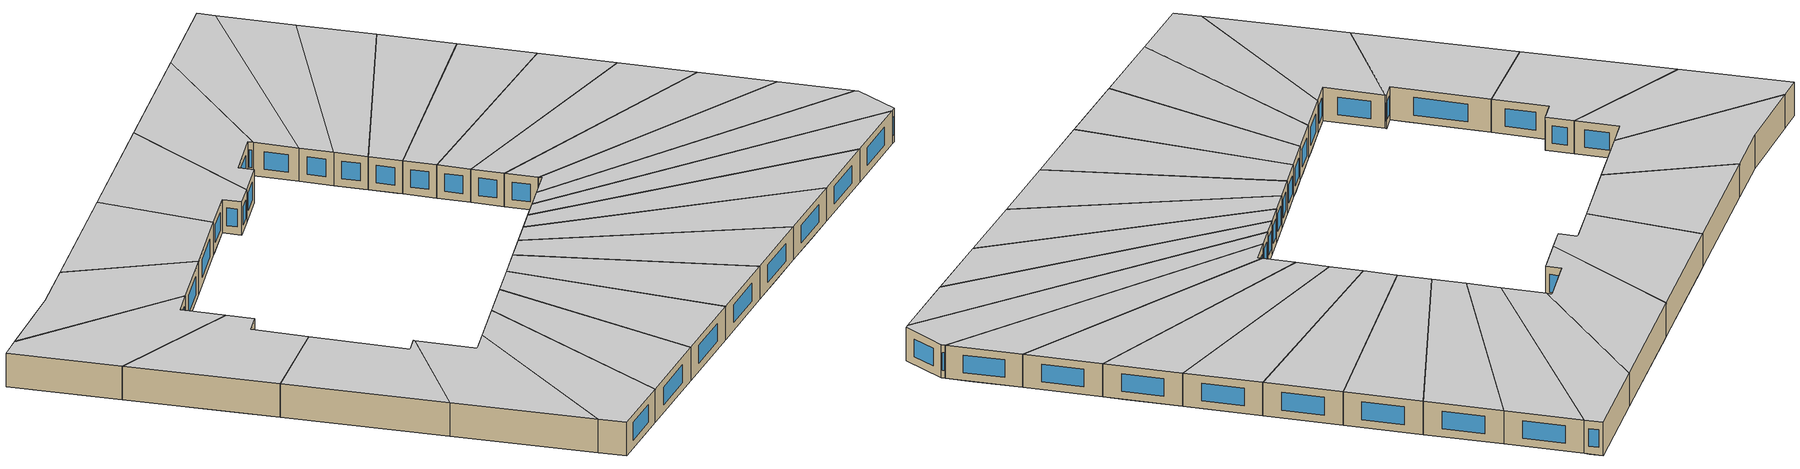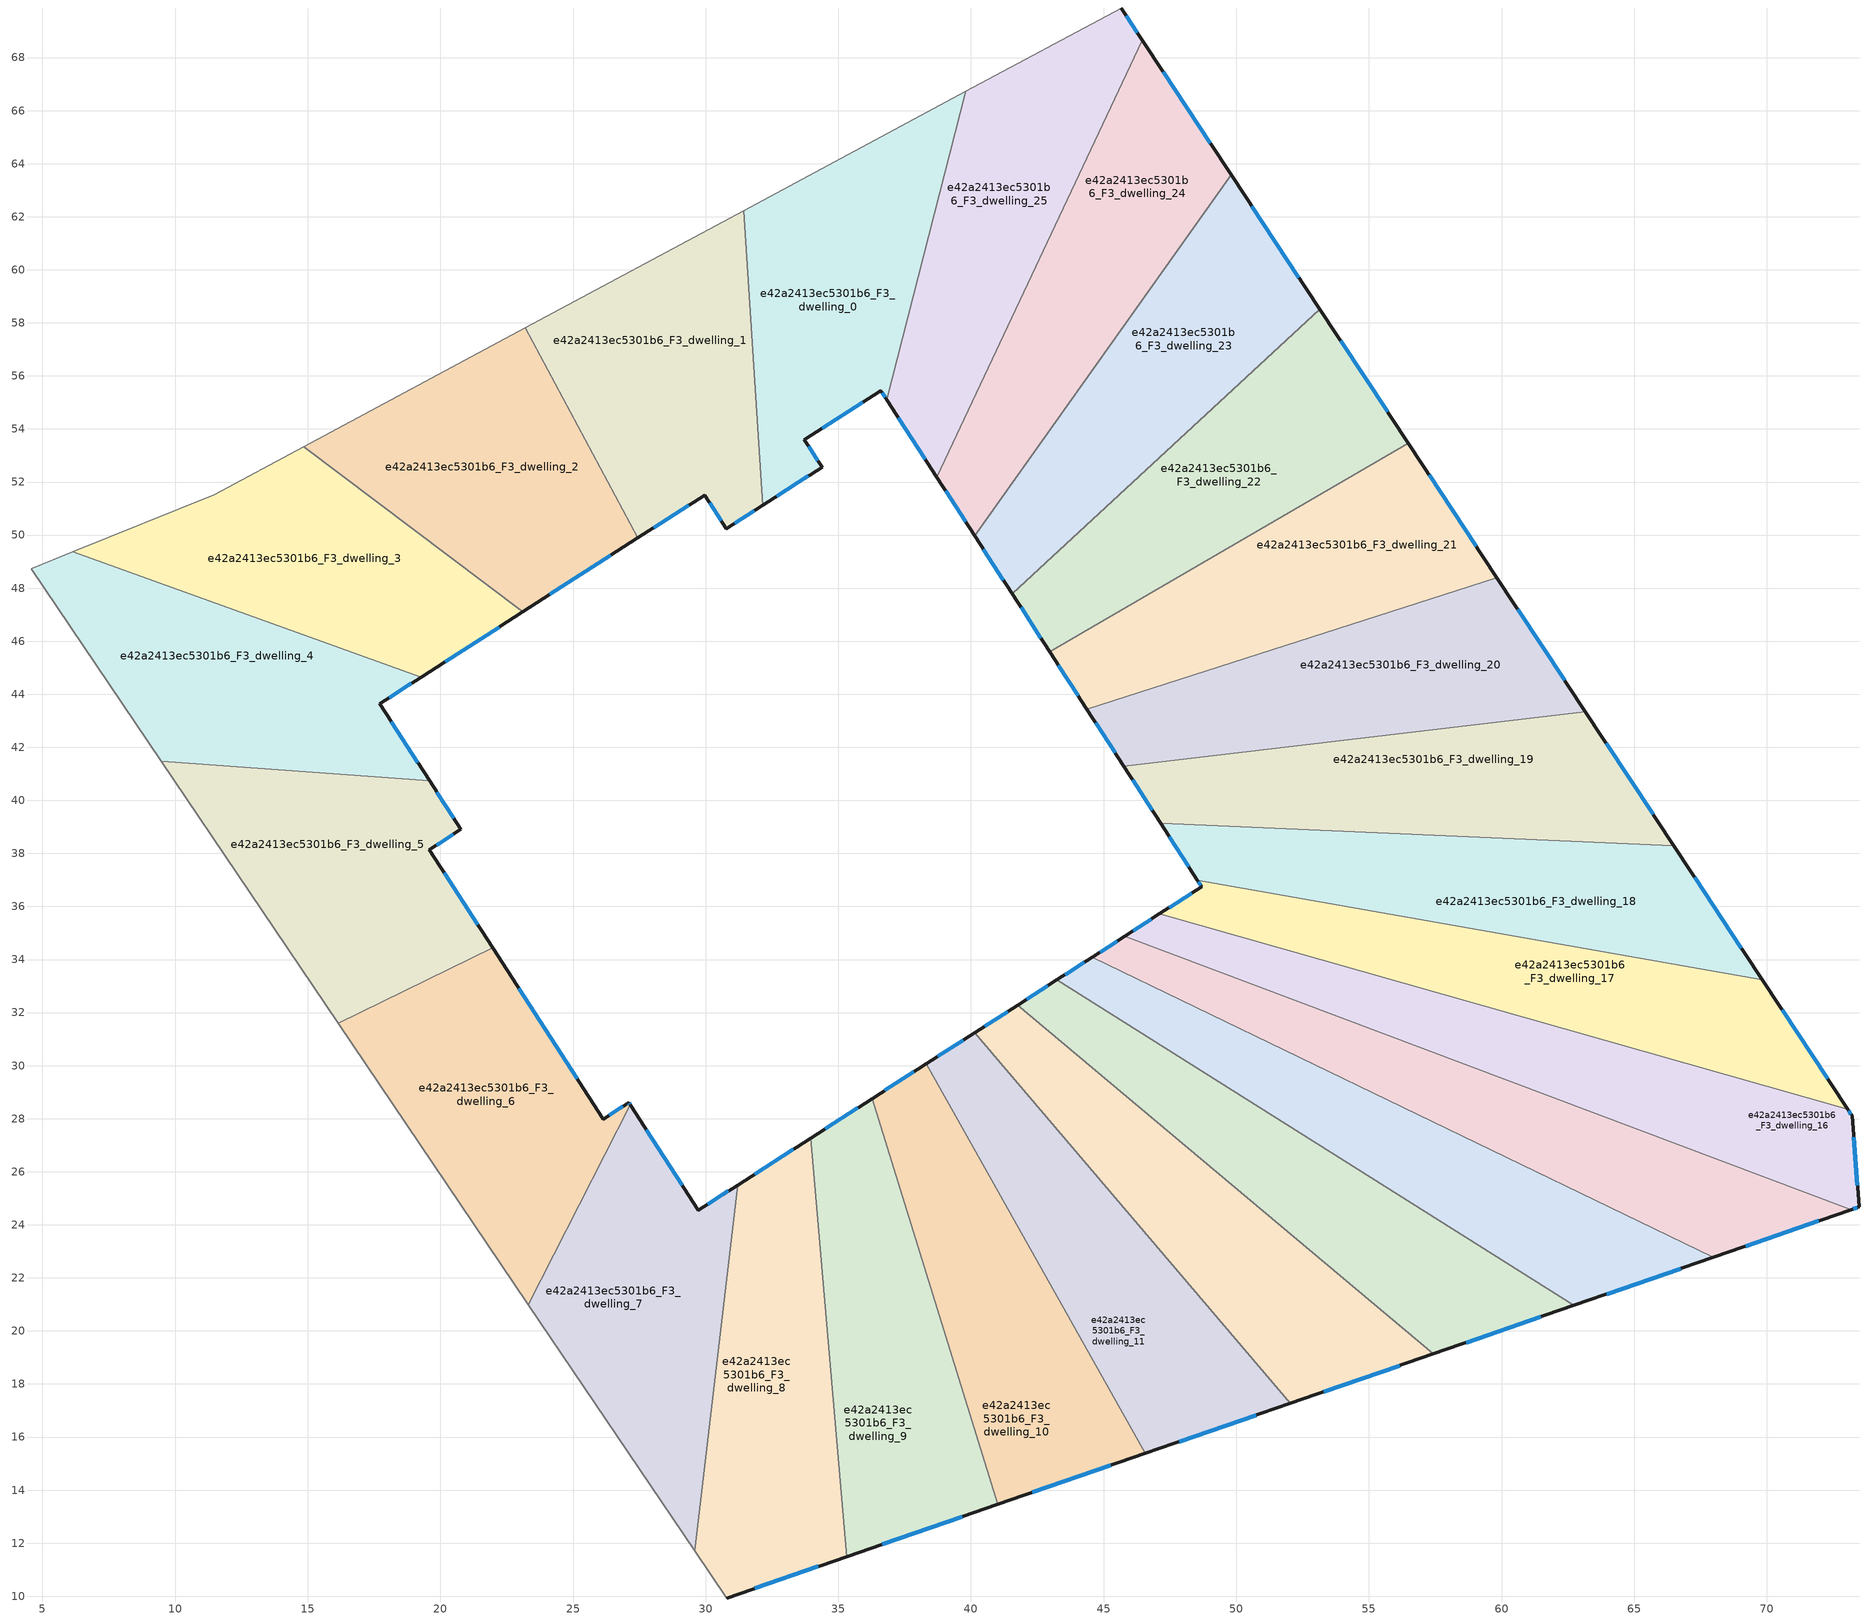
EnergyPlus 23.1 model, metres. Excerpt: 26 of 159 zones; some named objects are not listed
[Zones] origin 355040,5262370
e42a2413ec5301b6_F3_dwelling_0
 floor to e42a2413ec5301b6_F2_dwelling_7 (EU_floor_Construction): 39.54,66.58 36.73,55.25 36.6,55.45 33.72,53.59 34.39,52.57 32.17,51.14 31.49,62.26 z9
 floor to e42a2413ec5301b6_F2_dwelling_6 (EU_floor_Construction): 39.8,66.72 36.82,55.11 36.73,55.25 39.54,66.58 z9
 floor to e42a2413ec5301b6_F2_dwelling_8 (EU_floor_Construction): 31.49,62.26 32.17,51.14 32.15,51.12 31.44,62.23 z9
 wall outside (EU_wall_Construction): 32.15,51.12 34.39,52.57 33.72,53.59 36.6,55.45 36.82,55.11 z9:12
 wall to e42a2413ec5301b6_F3_dwelling_1 (EU_wall_Construction): 31.44,62.23 32.15,51.12 z9:12
 wall adiabatic (EU_wall_Construction): 39.8,66.72 31.44,62.23 z9:12
 wall to e42a2413ec5301b6_F3_dwelling_25 (EU_wall_Construction): 36.82,55.11 39.8,66.72 z9:12
 window (EU_Window_Construction): 36.65,55.37 36.77,55.19 / 34.4,54.03 35.93,55.01 / 34.23,52.81 33.88,53.35 / 32.68,51.46 33.86,52.23 z9.7:11.3
 ceiling to e42a2413ec5301b6_F4_dwelling_0 (EU_floor_Construction): 36.82,55.11 39.8,66.72 31.44,62.23 32.15,51.12 34.39,52.57 33.72,53.59 36.6,55.45 z12
e42a2413ec5301b6_F3_dwelling_1
 floor to e42a2413ec5301b6_F2_dwelling_8 (EU_floor_Construction): 31.44,62.23 32.15,51.12 30.78,50.24 29.96,51.51 27.64,50.02 23.57,58.01 z9
 floor to e42a2413ec5301b6_F2_dwelling_9 (EU_floor_Construction): 23.57,58.01 27.64,50.02 27.45,49.89 23.2,57.81 z9
 wall outside (EU_wall_Construction): 27.45,49.89 29.96,51.51 30.78,50.24 32.15,51.12 z9:12
 wall to e42a2413ec5301b6_F3_dwelling_2 (EU_wall_Construction): 23.2,57.81 27.45,49.89 z9:12
 wall adiabatic (EU_wall_Construction): 31.44,62.23 23.2,57.81 z9:12
 window (EU_Window_Construction): 31.1,50.45 31.83,50.92 / 30.16,51.21 30.59,50.54 / 28.04,50.27 29.37,51.13 z9.7:11.3
 ceiling to e42a2413ec5301b6_F4_dwelling_1 (EU_floor_Construction): 32.15,51.12 31.44,62.23 23.2,57.81 27.45,49.89 29.96,51.51 30.78,50.24 z12
e42a2413ec5301b6_F3_dwelling_10
 floor to e42a2413ec5301b6_F2_dwelling_17 (EU_floor_Construction): 37.58,29.6 44.49,14.67 41.01,13.46 36.28,28.76 z9
 floor to e42a2413ec5301b6_F2_dwelling_18 (EU_floor_Construction): 38.32,30.07 46.58,15.39 44.49,14.67 37.58,29.6 z9
 wall outside (EU_wall_Construction): 38.32,30.07 36.28,28.76 / 41.01,13.46 46.58,15.38 z9:12
 wall to e42a2413ec5301b6_F3_dwelling_11 (EU_wall_Construction): 46.58,15.38 38.32,30.07 z9:12
 wall to e42a2413ec5301b6_F3_dwelling_9 (EU_wall_Construction): 36.28,28.76 41.01,13.46 z9:12
 window (EU_Window_Construction): 37.84,29.76 36.76,29.07 / 42.31,13.91 45.27,14.93 z9.7:11.3
 ceiling to e42a2413ec5301b6_F4_dwelling_10 (EU_floor_Construction): 46.58,15.38 38.32,30.07 36.28,28.76 41.01,13.46 z12
e42a2413ec5301b6_F3_dwelling_11
 floor to e42a2413ec5301b6_F2_dwelling_18 (EU_floor_Construction): 39.41,30.77 49.79,16.5 46.58,15.39 38.32,30.07 z9
 floor to e42a2413ec5301b6_F2_dwelling_19 (EU_floor_Construction): 40.14,31.24 52.04,17.27 49.79,16.5 39.41,30.77 z9
 wall outside (EU_wall_Construction): 40.14,31.24 38.32,30.07 / 46.58,15.38 52.04,17.27 z9:12
 wall to e42a2413ec5301b6_F3_dwelling_12 (EU_wall_Construction): 52.04,17.27 40.14,31.24 z9:12
 window (EU_Window_Construction): 39.71,30.96 38.75,30.35 / 47.86,15.83 50.76,16.83 z9.7:11.3
 ceiling to e42a2413ec5301b6_F4_dwelling_11 (EU_floor_Construction): 52.04,17.27 40.14,31.24 38.32,30.07 46.58,15.38 z12
e42a2413ec5301b6_F3_dwelling_12
 floor to e42a2413ec5301b6_F2_dwelling_19 (EU_floor_Construction): 55,18.3 52.04,17.27 40.14,31.24 41.05,31.83 z9
 floor to e42a2413ec5301b6_F2_dwelling_20 (EU_floor_Construction): 57.42,19.13 55,18.3 41.05,31.83 41.76,32.29 z9
 wall outside (EU_wall_Construction): 41.76,32.29 40.14,31.24 / 52.04,17.27 57.42,19.13 z9:12
 wall to e42a2413ec5301b6_F3_dwelling_13 (EU_wall_Construction): 57.42,19.13 41.76,32.29 z9:12
 window (EU_Window_Construction): 41.38,32.04 40.52,31.48 / 53.3,17.71 56.16,18.69 z9.7:11.3
 ceiling to e42a2413ec5301b6_F4_dwelling_12 (EU_floor_Construction): 57.42,19.13 41.76,32.29 40.14,31.24 52.04,17.27 z12
e42a2413ec5301b6_F3_dwelling_13
 floor to e42a2413ec5301b6_F2_dwelling_20 (EU_floor_Construction): 60.15,20.07 57.42,19.13 41.76,32.29 42.54,32.78 z9
 floor to e42a2413ec5301b6_F2_dwelling_21 (EU_floor_Construction): 62.73,20.96 60.15,20.07 42.54,32.78 43.24,33.23 z9
 wall outside (EU_wall_Construction): 43.24,33.23 41.76,32.29 / 57.42,19.13 62.73,20.96 z9:12
 wall to e42a2413ec5301b6_F3_dwelling_14 (EU_wall_Construction): 62.73,20.96 43.24,33.23 z9:12
 window (EU_Window_Construction): 42.89,33.01 42.11,32.51 / 58.67,19.56 61.48,20.53 z9.7:11.3
 ceiling to e42a2413ec5301b6_F4_dwelling_13 (EU_floor_Construction): 62.73,20.96 43.24,33.23 41.76,32.29 57.42,19.13 z12
e42a2413ec5301b6_F3_dwelling_14
 floor to e42a2413ec5301b6_F2_dwelling_22 (EU_floor_Construction): 67.98,22.78 65.23,21.83 43.89,33.65 44.58,34.09 z9
 floor to e42a2413ec5301b6_F2_dwelling_21 (EU_floor_Construction): 65.23,21.83 62.73,20.96 43.24,33.23 43.89,33.65 z9
 wall outside (EU_wall_Construction): 44.58,34.09 43.24,33.23 / 62.73,20.96 67.98,22.78 z9:12
 wall to e42a2413ec5301b6_F3_dwelling_15 (EU_wall_Construction): 67.98,22.78 44.58,34.09 z9:12
 window (EU_Window_Construction): 44.26,33.89 43.55,33.44 / 63.96,21.39 66.75,22.35 z9.7:11.3
 ceiling to e42a2413ec5301b6_F4_dwelling_14 (EU_floor_Construction): 67.98,22.78 44.58,34.09 43.24,33.23 62.73,20.96 z12
e42a2413ec5301b6_F3_dwelling_15
 floor to e42a2413ec5301b6_F2_dwelling_23 (EU_floor_Construction): 73.18,24.57 70.26,23.57 45.13,34.45 45.81,34.88 z9
 floor to e42a2413ec5301b6_F2_dwelling_22 (EU_floor_Construction): 70.26,23.57 67.98,22.78 44.58,34.09 45.13,34.45 z9
 wall outside (EU_wall_Construction): 45.81,34.88 44.58,34.09 / 67.98,22.78 73.18,24.57 z9:12
 wall to e42a2413ec5301b6_F3_dwelling_16 (EU_wall_Construction): 73.18,24.57 45.81,34.88 z9:12
 window (EU_Window_Construction): 45.52,34.7 44.87,34.28 / 69.2,23.2 71.96,24.15 z9.7:11.3
 ceiling to e42a2413ec5301b6_F4_dwelling_15 (EU_floor_Construction): 73.18,24.57 45.81,34.88 44.58,34.09 67.98,22.78 z12
e42a2413ec5301b6_F3_dwelling_16
 floor to e42a2413ec5301b6_F2_dwelling_24 (EU_floor_Construction): 73.05,28.36 73.21,28.11 73.38,25.99 46.29,35.19 47.1,35.72 z9
 floor to e42a2413ec5301b6_F2_dwelling_23 (EU_floor_Construction): 73.38,25.99 73.48,24.68 73.18,24.57 45.81,34.88 46.29,35.19 z9
 wall outside (EU_wall_Construction): 73.18,24.57 73.48,24.68 73.21,28.11 73.05,28.36 / 47.1,35.72 45.81,34.88 z9:12
 wall to e42a2413ec5301b6_F3_dwelling_17 (EU_wall_Construction): 73.05,28.36 47.1,35.72 z9:12
 window (EU_Window_Construction): 73.25,24.6 73.41,24.65 / 46.8,35.52 46.11,35.08 / 73.17,28.17 73.09,28.3 / 73.42,25.48 73.28,27.3 z9.7:11.3
 ceiling to e42a2413ec5301b6_F4_dwelling_16 (EU_floor_Construction): 73.48,24.68 73.21,28.11 73.05,28.36 47.1,35.72 45.81,34.88 73.18,24.57 z12
e42a2413ec5301b6_F3_dwelling_17
 floor to e42a2413ec5301b6_F2_dwelling_25 (EU_floor_Construction): 69.82,33.25 71.9,30.1 47.68,36.09 48.7,36.74 48.54,36.99 z9
 floor to e42a2413ec5301b6_F2_dwelling_24 (EU_floor_Construction): 71.9,30.1 73.05,28.36 47.1,35.72 47.68,36.09 z9
 wall outside (EU_wall_Construction): 48.54,36.99 48.7,36.74 47.1,35.72 / 73.05,28.36 69.82,33.25 z9:12
 wall to e42a2413ec5301b6_F3_dwelling_18 (EU_wall_Construction): 69.82,33.25 48.54,36.99 z9:12
 window (EU_Window_Construction): 48.33,36.5 47.48,35.96 / 48.58,36.94 48.66,36.8 / 72.29,29.51 70.58,32.1 z9.7:11.3
 ceiling to e42a2413ec5301b6_F4_dwelling_17 (EU_floor_Construction): 73.05,28.36 69.82,33.25 48.54,36.99 48.7,36.74 47.1,35.72 z12
e42a2413ec5301b6_F3_dwelling_18
 floor adiabatic (EU_floor_Construction): 66.49,38.29 69.82,33.25 48.54,36.99 47.16,39.13 z9
 wall outside (EU_wall_Construction): 47.16,39.13 48.54,36.99 / 69.82,33.25 66.49,38.29 z9:12
 wall to e42a2413ec5301b6_F3_dwelling_19 (EU_wall_Construction): 66.49,38.29 47.16,39.13 z9:12
 window (EU_Window_Construction): 47.48,38.63 48.21,37.5 / 69.04,34.43 67.28,37.11 z9.7:11.3
 ceiling to e42a2413ec5301b6_F4_dwelling_18 (EU_floor_Construction): 69.82,33.25 66.49,38.29 47.16,39.13 48.54,36.99 z12
e42a2413ec5301b6_F3_dwelling_19
 floor to e42a2413ec5301b6_F2_dwelling_0 (EU_floor_Construction): 63.16,43.34 65.53,39.75 46.76,39.75 45.77,41.28 z9
 floor to e42a2413ec5301b6_F2_dwelling_26 (EU_floor_Construction): 65.53,39.75 66.49,38.29 47.16,39.13 46.76,39.75 z9
 wall outside (EU_wall_Construction): 45.77,41.28 47.16,39.13 / 66.49,38.29 63.16,43.34 z9:12
 wall to e42a2413ec5301b6_F3_dwelling_20 (EU_wall_Construction): 63.16,43.34 45.77,41.28 z9:12
 window (EU_Window_Construction): 46.09,40.78 46.83,39.64 / 65.71,39.48 63.95,42.16 z9.7:11.3
 ceiling to e42a2413ec5301b6_F4_dwelling_19 (EU_floor_Construction): 66.49,38.29 63.16,43.34 45.77,41.28 47.16,39.13 z12
e42a2413ec5301b6_F3_dwelling_2
 floor to e42a2413ec5301b6_F2_dwelling_9 (EU_floor_Construction): 23.2,57.81 27.45,49.89 23.45,47.32 15.52,53.69 z9
 floor to e42a2413ec5301b6_F2_dwelling_10 (EU_floor_Construction): 23.45,47.32 23.11,47.11 14.85,53.33 15.52,53.69 z9
 wall outside (EU_wall_Construction): 23.11,47.11 27.45,49.89 z9:12
 wall to e42a2413ec5301b6_F3_dwelling_3 (EU_wall_Construction): 14.85,53.33 23.11,47.11 z9:12
 wall adiabatic (EU_wall_Construction): 23.2,57.81 14.85,53.33 z9:12
 window (EU_Window_Construction): 24.13,47.76 26.43,49.24 z9.7:11.3
 ceiling to e42a2413ec5301b6_F4_dwelling_2 (EU_floor_Construction): 27.45,49.89 23.2,57.81 14.85,53.33 23.11,47.11 z12
e42a2413ec5301b6_F3_dwelling_20
 floor to e42a2413ec5301b6_F2_dwelling_1 (EU_floor_Construction): 59.83,48.4 62.32,44.62 45.42,41.82 44.37,43.44 z9
 floor to e42a2413ec5301b6_F2_dwelling_0 (EU_floor_Construction): 62.32,44.62 63.16,43.34 45.77,41.28 45.42,41.82 z9
 wall outside (EU_wall_Construction): 44.37,43.44 45.77,41.28 / 63.16,43.34 59.83,48.4 z9:12
 wall to e42a2413ec5301b6_F3_dwelling_21 (EU_wall_Construction): 59.83,48.4 44.37,43.44 z9:12
 window (EU_Window_Construction): 44.7,42.93 45.44,41.79 / 62.38,44.53 60.61,47.21 z9.7:11.3
 ceiling to e42a2413ec5301b6_F4_dwelling_20 (EU_floor_Construction): 63.16,43.34 59.83,48.4 44.37,43.44 45.77,41.28 z12
e42a2413ec5301b6_F3_dwelling_21
 floor to e42a2413ec5301b6_F2_dwelling_2 (EU_floor_Construction): 56.49,53.46 59.11,49.49 44.07,43.91 42.97,45.61 z9
 floor to e42a2413ec5301b6_F2_dwelling_1 (EU_floor_Construction): 59.11,49.49 59.83,48.4 44.37,43.44 44.07,43.91 z9
 wall outside (EU_wall_Construction): 42.97,45.61 44.37,43.44 / 59.83,48.4 56.49,53.46 z9:12
 wall to e42a2413ec5301b6_F3_dwelling_22 (EU_wall_Construction): 56.49,53.46 42.97,45.61 z9:12
 window (EU_Window_Construction): 43.3,45.1 44.04,43.95 / 59.04,49.58 57.27,52.27 z9.7:11.3
 ceiling to e42a2413ec5301b6_F4_dwelling_21 (EU_floor_Construction): 59.83,48.4 56.49,53.46 42.97,45.61 44.37,43.44 z12
e42a2413ec5301b6_F3_dwelling_22
 floor to e42a2413ec5301b6_F2_dwelling_3 (EU_floor_Construction): 53.15,58.52 55.89,54.36 42.72,46 41.56,47.79 z9
 floor to e42a2413ec5301b6_F2_dwelling_2 (EU_floor_Construction): 55.89,54.36 56.49,53.46 42.97,45.61 42.72,46 z9
 wall outside (EU_wall_Construction): 41.56,47.79 42.97,45.61 / 56.49,53.46 53.15,58.52 z9:12
 wall to e42a2413ec5301b6_F3_dwelling_23 (EU_wall_Construction): 53.15,58.52 41.56,47.79 z9:12
 window (EU_Window_Construction): 41.89,47.28 42.64,46.12 / 55.71,54.64 53.93,57.33 z9.7:11.3
 ceiling to e42a2413ec5301b6_F4_dwelling_22 (EU_floor_Construction): 56.49,53.46 53.15,58.52 41.56,47.79 42.97,45.61 z12
e42a2413ec5301b6_F3_dwelling_23
 floor to e42a2413ec5301b6_F2_dwelling_4 (EU_floor_Construction): 49.81,63.59 52.68,59.24 41.36,48.1 40.14,49.98 z9
 floor to e42a2413ec5301b6_F2_dwelling_3 (EU_floor_Construction): 52.68,59.24 53.15,58.52 41.56,47.79 41.36,48.1 z9
 wall outside (EU_wall_Construction): 40.14,49.98 41.56,47.79 / 53.15,58.52 49.81,63.59 z9:12
 wall to e42a2413ec5301b6_F3_dwelling_24 (EU_wall_Construction): 49.81,63.59 40.14,49.98 z9:12
 window (EU_Window_Construction): 40.47,49.46 41.22,48.3 / 52.36,59.71 50.59,62.4 z9.7:11.3
 ceiling to e42a2413ec5301b6_F4_dwelling_23 (EU_floor_Construction): 53.15,58.52 49.81,63.59 40.14,49.98 41.56,47.79 z12
e42a2413ec5301b6_F3_dwelling_24
 floor to e42a2413ec5301b6_F2_dwelling_5 (EU_floor_Construction): 46.46,68.66 49.46,64.12 39.99,50.21 38.72,52.18 z9
 floor to e42a2413ec5301b6_F2_dwelling_4 (EU_floor_Construction): 49.46,64.12 49.81,63.59 40.14,49.98 39.99,50.21 z9
 wall outside (EU_wall_Construction): 38.72,52.18 40.14,49.98 / 49.81,63.59 46.46,68.66 z9:12
 wall to e42a2413ec5301b6_F3_dwelling_25 (EU_wall_Construction): 46.46,68.66 38.72,52.18 z9:12
 window (EU_Window_Construction): 39.05,51.66 39.81,50.49 / 49.02,64.78 47.25,67.47 z9.7:11.3
 ceiling to e42a2413ec5301b6_F4_dwelling_24 (EU_floor_Construction): 40.14,49.98 49.81,63.59 46.46,68.66 38.72,52.18 z12
e42a2413ec5301b6_F3_dwelling_25
 floor to e42a2413ec5301b6_F2_dwelling_6 (EU_floor_Construction): 45.66,69.87 46.23,69 38.62,52.33 36.82,55.11 39.8,66.72 z9
 floor to e42a2413ec5301b6_F2_dwelling_5 (EU_floor_Construction): 46.23,69 46.46,68.66 38.72,52.18 38.62,52.33 z9
 wall outside (EU_wall_Construction): 36.82,55.11 38.72,52.18 / 46.46,68.66 45.66,69.87 z9:12
 wall adiabatic (EU_wall_Construction): 45.66,69.87 39.8,66.72 z9:12
 window (EU_Window_Construction): 37.27,54.42 38.27,52.87 / 46.27,68.94 45.85,69.58 z9.7:11.3
 ceiling to e42a2413ec5301b6_F4_dwelling_25 (EU_floor_Construction): 38.72,52.18 46.46,68.66 45.66,69.87 39.8,66.72 36.82,55.11 z12
e42a2413ec5301b6_F3_dwelling_3
 floor to e42a2413ec5301b6_F2_dwelling_10 (EU_floor_Construction): 23.11,47.11 19.69,44.91 7.2,49.79 11.48,51.52 14.85,53.33 z9
 floor to e42a2413ec5301b6_F2_dwelling_11 (EU_floor_Construction): 19.69,44.91 19.28,44.64 6.14,49.37 7.2,49.79 z9
 wall outside (EU_wall_Construction): 19.28,44.64 23.11,47.11 z9:12
 wall to e42a2413ec5301b6_F3_dwelling_4 (EU_wall_Construction): 6.14,49.37 19.28,44.64 z9:12
 wall adiabatic (EU_wall_Construction): 14.85,53.33 11.48,51.52 6.14,49.37 z9:12
 window (EU_Window_Construction): 20.18,45.22 22.21,46.53 z9.7:11.3
 ceiling to e42a2413ec5301b6_F4_dwelling_3 (EU_floor_Construction): 23.11,47.11 14.85,53.33 11.48,51.52 6.14,49.37 19.28,44.64 z12
e42a2413ec5301b6_F3_dwelling_4
 floor to e42a2413ec5301b6_F2_dwelling_11 (EU_floor_Construction): 19.28,44.64 17.71,43.64 19.08,41.52 8.54,42.87 4.58,48.74 6.14,49.37 z9
 floor to e42a2413ec5301b6_F2_dwelling_12 (EU_floor_Construction): 19.08,41.52 19.59,40.73 9.48,41.48 8.54,42.87 z9
 wall outside (EU_wall_Construction): 19.59,40.73 17.71,43.64 19.28,44.64 z9:12
 wall to e42a2413ec5301b6_F3_dwelling_5 (EU_wall_Construction): 9.48,41.48 19.59,40.73 z9:12
 wall adiabatic (EU_wall_Construction): 6.14,49.37 4.58,48.74 9.48,41.48 z9:12
 window (EU_Window_Construction): 18.08,43.87 18.91,44.41 / 19.15,41.42 18.15,42.96 z9.7:11.3
 ceiling to e42a2413ec5301b6_F4_dwelling_4 (EU_floor_Construction): 19.59,40.73 17.71,43.64 19.28,44.64 6.14,49.37 4.58,48.74 9.48,41.48 z12
e42a2413ec5301b6_F3_dwelling_5
 floor to e42a2413ec5301b6_F2_dwelling_12 (EU_floor_Construction): 19.59,40.73 20.77,38.9 19.58,38.13 21.11,35.77 14.79,33.63 9.48,41.48 z9
 floor to e42a2413ec5301b6_F2_dwelling_13 (EU_floor_Construction): 21.11,35.77 21.97,34.44 16.15,31.6 14.79,33.63 z9
 wall outside (EU_wall_Construction): 21.97,34.44 19.58,38.13 20.77,38.9 19.59,40.73 z9:12
 wall to e42a2413ec5301b6_F3_dwelling_6 (EU_wall_Construction): 16.15,31.6 21.97,34.44 z9:12
 wall adiabatic (EU_wall_Construction): 9.48,41.48 16.15,31.6 z9:12
 window (EU_Window_Construction): 20.5,39.33 19.87,40.3 / 19.86,38.31 20.49,38.72 / 21.41,35.3 20.14,37.26 z9.7:11.3
 ceiling to e42a2413ec5301b6_F4_dwelling_5 (EU_floor_Construction): 21.97,34.44 19.58,38.13 20.77,38.9 19.59,40.73 9.48,41.48 16.15,31.6 z12
e42a2413ec5301b6_F3_dwelling_6
 floor to e42a2413ec5301b6_F2_dwelling_13 (EU_floor_Construction): 21.97,34.44 25.51,28.96 21.71,23.38 16.15,31.6 z9
 floor to e42a2413ec5301b6_F2_dwelling_14 (EU_floor_Construction): 27.1,28.61 27.16,28.52 23.32,20.99 21.71,23.38 25.51,28.96 26.14,27.99 z9
 wall outside (EU_wall_Construction): 27.16,28.52 27.1,28.61 26.14,27.99 21.97,34.44 z9:12
 wall to e42a2413ec5301b6_F3_dwelling_7 (EU_wall_Construction): 23.32,20.99 27.16,28.52 z9:12
 wall adiabatic (EU_wall_Construction): 16.15,31.6 23.32,20.99 z9:12
 window (EU_Window_Construction): 25.16,29.5 22.95,32.92 / 26.88,28.46 26.37,28.13 / 27.15,28.54 27.12,28.59 z9.7:11.3
 ceiling to e42a2413ec5301b6_F4_dwelling_6 (EU_floor_Construction): 23.32,20.99 27.16,28.52 27.1,28.61 26.14,27.99 21.97,34.44 16.15,31.6 z12
e42a2413ec5301b6_F3_dwelling_7
 floor to e42a2413ec5301b6_F2_dwelling_14 (EU_floor_Construction): 27.16,28.52 29.72,24.55 30.05,24.76 28.03,14.01 23.32,20.99 z9
 floor to e42a2413ec5301b6_F2_dwelling_15 (EU_floor_Construction): 31.2,25.5 29.58,11.72 28.03,14.01 30.05,24.76 z9
 wall outside (EU_wall_Construction): 31.2,25.5 29.72,24.55 27.16,28.52 z9:12
 wall to e42a2413ec5301b6_F3_dwelling_8 (EU_wall_Construction): 29.58,11.72 31.2,25.5 z9:12
 wall adiabatic (EU_wall_Construction): 23.32,20.99 29.58,11.72 z9:12
 window (EU_Window_Construction): 29.12,25.48 27.76,27.59 / 30.86,25.28 30.07,24.77 z9.7:11.3
 ceiling to e42a2413ec5301b6_F4_dwelling_7 (EU_floor_Construction): 29.58,11.72 31.2,25.5 29.72,24.55 27.16,28.52 23.32,20.99 z12
e42a2413ec5301b6_F3_dwelling_8
 floor to e42a2413ec5301b6_F2_dwelling_15 (EU_floor_Construction): 33.18,26.77 33.56,10.89 30.79,9.93 29.58,11.72 31.2,25.5 z9
 floor to e42a2413ec5301b6_F2_dwelling_16 (EU_floor_Construction): 33.95,27.27 35.31,11.5 33.56,10.89 33.18,26.77 z9
 wall outside (EU_wall_Construction): 33.95,27.27 31.2,25.5 / 30.79,9.93 35.31,11.5 z9:12
 wall to e42a2413ec5301b6_F3_dwelling_9 (EU_wall_Construction): 35.31,11.5 33.95,27.27 z9:12
 wall adiabatic (EU_wall_Construction): 29.58,11.72 30.79,9.93 z9:12
 window (EU_Window_Construction): 33.31,26.85 31.85,25.91 / 31.85,10.3 34.25,11.13 z9.7:11.3
 ceiling to e42a2413ec5301b6_F4_dwelling_8 (EU_floor_Construction): 35.31,11.5 33.95,27.27 31.2,25.5 29.58,11.72 30.79,9.93 z12
e42a2413ec5301b6_F3_dwelling_9
 floor to e42a2413ec5301b6_F2_dwelling_16 (EU_floor_Construction): 35.52,28.27 39.09,12.8 35.31,11.5 33.95,27.27 z9
 floor to e42a2413ec5301b6_F2_dwelling_17 (EU_floor_Construction): 36.28,28.76 41.01,13.46 39.09,12.8 35.52,28.27 z9
 wall outside (EU_wall_Construction): 36.28,28.76 33.95,27.27 / 35.31,11.5 41.01,13.46 z9:12
 window (EU_Window_Construction): 35.73,28.41 34.5,27.62 / 36.65,11.96 39.67,13 z9.7:11.3
 ceiling to e42a2413ec5301b6_F4_dwelling_9 (EU_floor_Construction): 41.01,13.46 36.28,28.76 33.95,27.27 35.31,11.5 z12
[Building]
EU S2 Campaign: North Axis=0; Terrain=City; Solar Distribution=FullExterior
[Site:Location]
Budapest.Ferenc.Liszt.Intl.AP: Latitude=47.437; Longitude=19.256; Time Zone=1; Elevation=185
[SizingPeriod:WeatherFileDays]
AnnualSizingPeriod: Begin Month=1; Begin Day of Month=1; End Month=12; End Day of Month=31; Day of Week for Start Day=Monday; Use Weather File Daylight Saving Period=No; Use Weather File Rain and Snow Indicators=No
[MATERIAL]
EU_InternalMass_Material: Roughness=MediumRough; Thickness=0.1; Conductivity=1; Density=1800; Specific Heat=900; Thermal Absorptance=0.9; Solar Absorptance=0.7; Visible Absorptance=0.7
[MATERIAL:NOMASS] Roughness=MediumRough; Thermal Absorptance=0.9; Solar Absorptance=0.7; Visible Absorptance=0.7
Name | Thermal Resistance
EU_wall_NoMass | 0.832559
EU_floor_NoMass | 0.872794
[WINDOWMATERIAL:SIMPLEGLAZINGSYSTEM]
EU_Window_SimpleGlazing: UFactor=2.79869; Solar Heat Gain Coefficient=0.75; Visible Transmittance=0.75
[CONSTRUCTION]
EU_wall_Construction: EU_wall_NoMass
EU_floor_Construction: EU_floor_NoMass
EU_Window_Construction: EU_Window_SimpleGlazing
EU_InternalMass_Construction: EU_InternalMass_Material
[ZONE] Type=1; Multiplier=1; Ceiling Height=autocalculate; Floor Area=autocalculate; Part of Total Floor Area=Yes
Name | Volume
e42a2413ec5301b6_F3_dwelling_0; e42a2413ec5301b6_F3_dwelling_20 | 202.642
e42a2413ec5301b6_F3_dwelling_1 | 202.655
e42a2413ec5301b6_F3_dwelling_10; e42a2413ec5301b6_F3_dwelling_6 | 202.656
e42a2413ec5301b6_F3_dwelling_11 | 202.666
e42a2413ec5301b6_F3_dwelling_12; e42a2413ec5301b6_F3_dwelling_23 | 202.622
e42a2413ec5301b6_F3_dwelling_13 | 202.628
e42a2413ec5301b6_F3_dwelling_14 | 202.686
e42a2413ec5301b6_F3_dwelling_15 | 202.597
e42a2413ec5301b6_F3_dwelling_16 | 202.598
e42a2413ec5301b6_F3_dwelling_17 | 202.658
e42a2413ec5301b6_F3_dwelling_18 | 202.623
e42a2413ec5301b6_F3_dwelling_19 | 202.659
e42a2413ec5301b6_F3_dwelling_2; e42a2413ec5301b6_F3_dwelling_22 | 202.643
e42a2413ec5301b6_F3_dwelling_21 | 202.63
e42a2413ec5301b6_F3_dwelling_24 | 202.664
e42a2413ec5301b6_F3_dwelling_25 | 202.6
e42a2413ec5301b6_F3_dwelling_3 | 202.637
e42a2413ec5301b6_F3_dwelling_4 | 202.635
e42a2413ec5301b6_F3_dwelling_5 | 202.645
e42a2413ec5301b6_F3_dwelling_7 | 202.64
e42a2413ec5301b6_F3_dwelling_8 | 202.624
e42a2413ec5301b6_F3_dwelling_9 | 202.629
[INTERNALMASS] Construction=EU_InternalMass_Construction
Name | Zone or ZoneList | Surface Area
e42a2413ec5301b6_F3_dwelling_0_EU_InternalMass | e42a2413ec5301b6_F3_dwelling_0 | 67.5471
e42a2413ec5301b6_F3_dwelling_1_EU_InternalMass | e42a2413ec5301b6_F3_dwelling_1 | 67.5519
e42a2413ec5301b6_F3_dwelling_2_EU_InternalMass | e42a2413ec5301b6_F3_dwelling_2 | 67.5475
e42a2413ec5301b6_F3_dwelling_3_EU_InternalMass | e42a2413ec5301b6_F3_dwelling_3 | 67.5455
e42a2413ec5301b6_F3_dwelling_4_EU_InternalMass | e42a2413ec5301b6_F3_dwelling_4 | 67.545
e42a2413ec5301b6_F3_dwelling_5_EU_InternalMass | e42a2413ec5301b6_F3_dwelling_5 | 67.5482
e42a2413ec5301b6_F3_dwelling_6_EU_InternalMass | e42a2413ec5301b6_F3_dwelling_6 | 67.5522
e42a2413ec5301b6_F3_dwelling_7_EU_InternalMass | e42a2413ec5301b6_F3_dwelling_7 | 67.5465
e42a2413ec5301b6_F3_dwelling_8_EU_InternalMass | e42a2413ec5301b6_F3_dwelling_8 | 67.5412
e42a2413ec5301b6_F3_dwelling_9_EU_InternalMass | e42a2413ec5301b6_F3_dwelling_9 | 67.5432
e42a2413ec5301b6_F3_dwelling_10_EU_InternalMass | e42a2413ec5301b6_F3_dwelling_10 | 67.552
e42a2413ec5301b6_F3_dwelling_11_EU_InternalMass | e42a2413ec5301b6_F3_dwelling_11 | 67.5551
e42a2413ec5301b6_F3_dwelling_12_EU_InternalMass | e42a2413ec5301b6_F3_dwelling_12 | 67.5404
e42a2413ec5301b6_F3_dwelling_13_EU_InternalMass | e42a2413ec5301b6_F3_dwelling_13 | 67.5427
e42a2413ec5301b6_F3_dwelling_14_EU_InternalMass | e42a2413ec5301b6_F3_dwelling_14 | 67.5619
e42a2413ec5301b6_F3_dwelling_15_EU_InternalMass | e42a2413ec5301b6_F3_dwelling_15 | 67.5324
e42a2413ec5301b6_F3_dwelling_16_EU_InternalMass | e42a2413ec5301b6_F3_dwelling_16 | 67.5327
e42a2413ec5301b6_F3_dwelling_17_EU_InternalMass | e42a2413ec5301b6_F3_dwelling_17 | 67.5525
e42a2413ec5301b6_F3_dwelling_18_EU_InternalMass | e42a2413ec5301b6_F3_dwelling_18 | 67.5411
e42a2413ec5301b6_F3_dwelling_19_EU_InternalMass | e42a2413ec5301b6_F3_dwelling_19 | 67.5528
e42a2413ec5301b6_F3_dwelling_20_EU_InternalMass | e42a2413ec5301b6_F3_dwelling_20 | 67.5475
e42a2413ec5301b6_F3_dwelling_21_EU_InternalMass | e42a2413ec5301b6_F3_dwelling_21 | 67.5432
e42a2413ec5301b6_F3_dwelling_22_EU_InternalMass | e42a2413ec5301b6_F3_dwelling_22 | 67.5478
e42a2413ec5301b6_F3_dwelling_23_EU_InternalMass | e42a2413ec5301b6_F3_dwelling_23 | 67.5409
e42a2413ec5301b6_F3_dwelling_24_EU_InternalMass | e42a2413ec5301b6_F3_dwelling_24 | 67.5549
e42a2413ec5301b6_F3_dwelling_25_EU_InternalMass | e42a2413ec5301b6_F3_dwelling_25 | 67.5333
[OTHEREQUIPMENT] Fuel Type=Electricity; Design Level Calculation Method=Watts/Area; Power per Zone Floor Area=1; Fraction Latent=0; Fraction Radiant=0; Fraction Lost=0; Carbon Dioxide Generation Rate=0; EndUse Subcategory=EU_Step8_InternalGains
Name | Zone or ZoneList or Space or SpaceList | Schedule
EU_Step8_InternalGain_e42a2413ec5301b6_F3_dwelling_0_f000 | e42a2413ec5301b6_F3_dwelling_0 | EU_Step8_GainSchedule_e42a2413ec5301b6_F3_dwelling_0_f000
EU_Step8_InternalGain_e42a2413ec5301b6_F3_dwelling_1_f000 | e42a2413ec5301b6_F3_dwelling_1 | EU_Step8_GainSchedule_e42a2413ec5301b6_F3_dwelling_1_f000
EU_Step8_InternalGain_e42a2413ec5301b6_F3_dwelling_2_f000 | e42a2413ec5301b6_F3_dwelling_2 | EU_Step8_GainSchedule_e42a2413ec5301b6_F3_dwelling_2_f000
EU_Step8_InternalGain_e42a2413ec5301b6_F3_dwelling_3_f000 | e42a2413ec5301b6_F3_dwelling_3 | EU_Step8_GainSchedule_e42a2413ec5301b6_F3_dwelling_3_f000
EU_Step8_InternalGain_e42a2413ec5301b6_F3_dwelling_4_f000 | e42a2413ec5301b6_F3_dwelling_4 | EU_Step8_GainSchedule_e42a2413ec5301b6_F3_dwelling_4_f000
EU_Step8_InternalGain_e42a2413ec5301b6_F3_dwelling_5_f000 | e42a2413ec5301b6_F3_dwelling_5 | EU_Step8_GainSchedule_e42a2413ec5301b6_F3_dwelling_5_f000
EU_Step8_InternalGain_e42a2413ec5301b6_F3_dwelling_6_f000 | e42a2413ec5301b6_F3_dwelling_6 | EU_Step8_GainSchedule_e42a2413ec5301b6_F3_dwelling_6_f000
EU_Step8_InternalGain_e42a2413ec5301b6_F3_dwelling_7_f000 | e42a2413ec5301b6_F3_dwelling_7 | EU_Step8_GainSchedule_e42a2413ec5301b6_F3_dwelling_7_f000
EU_Step8_InternalGain_e42a2413ec5301b6_F3_dwelling_8_f000 | e42a2413ec5301b6_F3_dwelling_8 | EU_Step8_GainSchedule_e42a2413ec5301b6_F3_dwelling_8_f000
EU_Step8_InternalGain_e42a2413ec5301b6_F3_dwelling_9_f000 | e42a2413ec5301b6_F3_dwelling_9 | EU_Step8_GainSchedule_e42a2413ec5301b6_F3_dwelling_9_f000
EU_Step8_InternalGain_e42a2413ec5301b6_F3_dwelling_10_f000 | e42a2413ec5301b6_F3_dwelling_10 | EU_Step8_GainSchedule_e42a2413ec5301b6_F3_dwelling_10_f000
EU_Step8_InternalGain_e42a2413ec5301b6_F3_dwelling_11_f000 | e42a2413ec5301b6_F3_dwelling_11 | EU_Step8_GainSchedule_e42a2413ec5301b6_F3_dwelling_11_f000
EU_Step8_InternalGain_e42a2413ec5301b6_F3_dwelling_12_f000 | e42a2413ec5301b6_F3_dwelling_12 | EU_Step8_GainSchedule_e42a2413ec5301b6_F3_dwelling_12_f000
EU_Step8_InternalGain_e42a2413ec5301b6_F3_dwelling_13_f000 | e42a2413ec5301b6_F3_dwelling_13 | EU_Step8_GainSchedule_e42a2413ec5301b6_F3_dwelling_13_f000
EU_Step8_InternalGain_e42a2413ec5301b6_F3_dwelling_14_f000 | e42a2413ec5301b6_F3_dwelling_14 | EU_Step8_GainSchedule_e42a2413ec5301b6_F3_dwelling_14_f000
EU_Step8_InternalGain_e42a2413ec5301b6_F3_dwelling_15_f000 | e42a2413ec5301b6_F3_dwelling_15 | EU_Step8_GainSchedule_e42a2413ec5301b6_F3_dwelling_15_f000
EU_Step8_InternalGain_e42a2413ec5301b6_F3_dwelling_16_f000 | e42a2413ec5301b6_F3_dwelling_16 | EU_Step8_GainSchedule_e42a2413ec5301b6_F3_dwelling_16_f000
EU_Step8_InternalGain_e42a2413ec5301b6_F3_dwelling_17_f000 | e42a2413ec5301b6_F3_dwelling_17 | EU_Step8_GainSchedule_e42a2413ec5301b6_F3_dwelling_17_f000
EU_Step8_InternalGain_e42a2413ec5301b6_F3_dwelling_18_f000 | e42a2413ec5301b6_F3_dwelling_18 | EU_Step8_GainSchedule_e42a2413ec5301b6_F3_dwelling_18_f000
EU_Step8_InternalGain_e42a2413ec5301b6_F3_dwelling_19_f000 | e42a2413ec5301b6_F3_dwelling_19 | EU_Step8_GainSchedule_e42a2413ec5301b6_F3_dwelling_19_f000
EU_Step8_InternalGain_e42a2413ec5301b6_F3_dwelling_20_f000 | e42a2413ec5301b6_F3_dwelling_20 | EU_Step8_GainSchedule_e42a2413ec5301b6_F3_dwelling_20_f000
EU_Step8_InternalGain_e42a2413ec5301b6_F3_dwelling_21_f000 | e42a2413ec5301b6_F3_dwelling_21 | EU_Step8_GainSchedule_e42a2413ec5301b6_F3_dwelling_21_f000
EU_Step8_InternalGain_e42a2413ec5301b6_F3_dwelling_22_f000 | e42a2413ec5301b6_F3_dwelling_22 | EU_Step8_GainSchedule_e42a2413ec5301b6_F3_dwelling_22_f000
EU_Step8_InternalGain_e42a2413ec5301b6_F3_dwelling_23_f000 | e42a2413ec5301b6_F3_dwelling_23 | EU_Step8_GainSchedule_e42a2413ec5301b6_F3_dwelling_23_f000
EU_Step8_InternalGain_e42a2413ec5301b6_F3_dwelling_24_f000 | e42a2413ec5301b6_F3_dwelling_24 | EU_Step8_GainSchedule_e42a2413ec5301b6_F3_dwelling_24_f000
EU_Step8_InternalGain_e42a2413ec5301b6_F3_dwelling_25_f000 | e42a2413ec5301b6_F3_dwelling_25 | EU_Step8_GainSchedule_e42a2413ec5301b6_F3_dwelling_25_f000
[ZONEVENTILATION:DESIGNFLOWRATE] Schedule=EU_AlwaysOn; Design Flow Rate Calculation Method=AirChanges/Hour; Air Changes per Hour=0.475469; Ventilation Type=Natural; Fan Pressure Rise=0; Fan Total Efficiency=1; Constant Term Coefficient=1; Temperature Term Coefficient=0; Velocity Term Coefficient=0; Velocity Squared Term Coefficient=0; Minimum Indoor Temperature=-100; Maximum Indoor Temperature=100; Delta Temperature=-100; Minimum Outdoor Temperature=-100; Maximum Outdoor Temperature=100; Maximum Wind Speed=40
Name | Zone or ZoneList or Space or SpaceList
EU_ConstantAir_e42a2413ec5301b6_F3_dwelling_0 | e42a2413ec5301b6_F3_dwelling_0
EU_ConstantAir_e42a2413ec5301b6_F3_dwelling_1 | e42a2413ec5301b6_F3_dwelling_1
EU_ConstantAir_e42a2413ec5301b6_F3_dwelling_2 | e42a2413ec5301b6_F3_dwelling_2
EU_ConstantAir_e42a2413ec5301b6_F3_dwelling_3 | e42a2413ec5301b6_F3_dwelling_3
EU_ConstantAir_e42a2413ec5301b6_F3_dwelling_4 | e42a2413ec5301b6_F3_dwelling_4
EU_ConstantAir_e42a2413ec5301b6_F3_dwelling_5 | e42a2413ec5301b6_F3_dwelling_5
EU_ConstantAir_e42a2413ec5301b6_F3_dwelling_6 | e42a2413ec5301b6_F3_dwelling_6
EU_ConstantAir_e42a2413ec5301b6_F3_dwelling_7 | e42a2413ec5301b6_F3_dwelling_7
EU_ConstantAir_e42a2413ec5301b6_F3_dwelling_8 | e42a2413ec5301b6_F3_dwelling_8
EU_ConstantAir_e42a2413ec5301b6_F3_dwelling_9 | e42a2413ec5301b6_F3_dwelling_9
EU_ConstantAir_e42a2413ec5301b6_F3_dwelling_10 | e42a2413ec5301b6_F3_dwelling_10
EU_ConstantAir_e42a2413ec5301b6_F3_dwelling_11 | e42a2413ec5301b6_F3_dwelling_11
EU_ConstantAir_e42a2413ec5301b6_F3_dwelling_12 | e42a2413ec5301b6_F3_dwelling_12
EU_ConstantAir_e42a2413ec5301b6_F3_dwelling_13 | e42a2413ec5301b6_F3_dwelling_13
EU_ConstantAir_e42a2413ec5301b6_F3_dwelling_14 | e42a2413ec5301b6_F3_dwelling_14
EU_ConstantAir_e42a2413ec5301b6_F3_dwelling_15 | e42a2413ec5301b6_F3_dwelling_15
EU_ConstantAir_e42a2413ec5301b6_F3_dwelling_16 | e42a2413ec5301b6_F3_dwelling_16
EU_ConstantAir_e42a2413ec5301b6_F3_dwelling_17 | e42a2413ec5301b6_F3_dwelling_17
EU_ConstantAir_e42a2413ec5301b6_F3_dwelling_18 | e42a2413ec5301b6_F3_dwelling_18
EU_ConstantAir_e42a2413ec5301b6_F3_dwelling_19 | e42a2413ec5301b6_F3_dwelling_19
EU_ConstantAir_e42a2413ec5301b6_F3_dwelling_20 | e42a2413ec5301b6_F3_dwelling_20
EU_ConstantAir_e42a2413ec5301b6_F3_dwelling_21 | e42a2413ec5301b6_F3_dwelling_21
EU_ConstantAir_e42a2413ec5301b6_F3_dwelling_22 | e42a2413ec5301b6_F3_dwelling_22
EU_ConstantAir_e42a2413ec5301b6_F3_dwelling_23 | e42a2413ec5301b6_F3_dwelling_23
EU_ConstantAir_e42a2413ec5301b6_F3_dwelling_24 | e42a2413ec5301b6_F3_dwelling_24
EU_ConstantAir_e42a2413ec5301b6_F3_dwelling_25 | e42a2413ec5301b6_F3_dwelling_25
[HVACTEMPLATE:ZONE:IDEALLOADSAIRSYSTEM] System Availability Schedule=EU_AlwaysOn; Maximum Heating Supply Air Temperature=50; Minimum Cooling Supply Air Temperature=13; Maximum Heating Supply Air Humidity Ratio=0.0156; Minimum Cooling Supply Air Humidity Ratio=0.0077; Heating Limit=NoLimit; Cooling Limit=NoLimit; Heating Availability Schedule=EU_AlwaysOn; Cooling Availability Schedule=EU_CoolingOff; Dehumidification Control Type=ConstantSensibleHeatRatio; Cooling Sensible Heat Ratio=0.7; Dehumidification Setpoint=60; Humidification Control Type=None; Humidification Setpoint=30; Outdoor Air Method=None; Outdoor Air Flow Rate per Person=0.00944; Outdoor Air Flow Rate per Zone Floor Area=0; Outdoor Air Flow Rate per Zone=0; Demand Controlled Ventilation Type=None; Outdoor Air Economizer Type=NoEconomizer; Heat Recovery Type=None; Sensible Heat Recovery Effectiveness=0.7; Latent Heat Recovery Effectiveness=0.65
Name | Template Thermostat
e42a2413ec5301b6_F3_dwelling_0 | EU_HeatOnly_e42a2413ec5301b6_F3_dwelling_0
e42a2413ec5301b6_F3_dwelling_1 | EU_HeatOnly_e42a2413ec5301b6_F3_dwelling_1
e42a2413ec5301b6_F3_dwelling_2 | EU_HeatOnly_e42a2413ec5301b6_F3_dwelling_2
e42a2413ec5301b6_F3_dwelling_3 | EU_HeatOnly_e42a2413ec5301b6_F3_dwelling_3
e42a2413ec5301b6_F3_dwelling_4 | EU_HeatOnly_e42a2413ec5301b6_F3_dwelling_4
e42a2413ec5301b6_F3_dwelling_5 | EU_HeatOnly_e42a2413ec5301b6_F3_dwelling_5
e42a2413ec5301b6_F3_dwelling_6 | EU_HeatOnly_e42a2413ec5301b6_F3_dwelling_6
e42a2413ec5301b6_F3_dwelling_7 | EU_HeatOnly_e42a2413ec5301b6_F3_dwelling_7
e42a2413ec5301b6_F3_dwelling_8 | EU_HeatOnly_e42a2413ec5301b6_F3_dwelling_8
e42a2413ec5301b6_F3_dwelling_9 | EU_HeatOnly_e42a2413ec5301b6_F3_dwelling_9
e42a2413ec5301b6_F3_dwelling_10 | EU_HeatOnly_e42a2413ec5301b6_F3_dwelling_10
e42a2413ec5301b6_F3_dwelling_11 | EU_HeatOnly_e42a2413ec5301b6_F3_dwelling_11
e42a2413ec5301b6_F3_dwelling_12 | EU_HeatOnly_e42a2413ec5301b6_F3_dwelling_12
e42a2413ec5301b6_F3_dwelling_13 | EU_HeatOnly_e42a2413ec5301b6_F3_dwelling_13
e42a2413ec5301b6_F3_dwelling_14 | EU_HeatOnly_e42a2413ec5301b6_F3_dwelling_14
e42a2413ec5301b6_F3_dwelling_15 | EU_HeatOnly_e42a2413ec5301b6_F3_dwelling_15
e42a2413ec5301b6_F3_dwelling_16 | EU_HeatOnly_e42a2413ec5301b6_F3_dwelling_16
e42a2413ec5301b6_F3_dwelling_17 | EU_HeatOnly_e42a2413ec5301b6_F3_dwelling_17
e42a2413ec5301b6_F3_dwelling_18 | EU_HeatOnly_e42a2413ec5301b6_F3_dwelling_18
e42a2413ec5301b6_F3_dwelling_19 | EU_HeatOnly_e42a2413ec5301b6_F3_dwelling_19
e42a2413ec5301b6_F3_dwelling_20 | EU_HeatOnly_e42a2413ec5301b6_F3_dwelling_20
e42a2413ec5301b6_F3_dwelling_21 | EU_HeatOnly_e42a2413ec5301b6_F3_dwelling_21
e42a2413ec5301b6_F3_dwelling_22 | EU_HeatOnly_e42a2413ec5301b6_F3_dwelling_22
e42a2413ec5301b6_F3_dwelling_23 | EU_HeatOnly_e42a2413ec5301b6_F3_dwelling_23
e42a2413ec5301b6_F3_dwelling_24 | EU_HeatOnly_e42a2413ec5301b6_F3_dwelling_24
e42a2413ec5301b6_F3_dwelling_25 | EU_HeatOnly_e42a2413ec5301b6_F3_dwelling_25
[SIZING:ZONE] Zone Cooling Design Supply Air Temperature Input Method=SupplyAirTemperature; Zone Cooling Design Supply Air Temperature=13; Zone Heating Design Supply Air Temperature Input Method=SupplyAirTemperature; Zone Heating Design Supply Air Temperature=50; Zone Cooling Design Supply Air Humidity Ratio=0.008; Zone Heating Design Supply Air Humidity Ratio=0.008; Cooling Design Air Flow Method=DesignDay; Cooling Design Air Flow Rate=0; Cooling Minimum Air Flow per Zone Floor Area=0.000762; Cooling Minimum Air Flow=0; Cooling Minimum Air Flow Fraction=0.2; Heating Design Air Flow Method=DesignDay; Heating Design Air Flow Rate=0; Heating Maximum Air Flow per Zone Floor Area=0.002032; Heating Maximum Air Flow=0.141576; Heating Maximum Air Flow Fraction=0.3; Account for Dedicated Outdoor Air System=No; Dedicated Outdoor Air System Control Strategy=NeutralSupplyAir; Dedicated Outdoor Air Low Setpoint Temperature for Design=autosize; Dedicated Outdoor Air High Setpoint Temperature for Design=autosize; Zone Load Sizing Method=Sensible Load Only No Latent Load; Zone Latent Cooling Design Supply Air Humidity Ratio Input Method=HumidityRatioDifference; Zone Cooling Design Supply Air Humidity Ratio Difference=0.005; Zone Latent Heating Design Supply Air Humidity Ratio Input Method=HumidityRatioDifference; Zone Humidification Design Supply Air Humidity Ratio Difference=0.005
e42a2413ec5301b6_F3_dwelling_0; e42a2413ec5301b6_F3_dwelling_1; e42a2413ec5301b6_F3_dwelling_2; e42a2413ec5301b6_F3_dwelling_3; e42a2413ec5301b6_F3_dwelling_4; e42a2413ec5301b6_F3_dwelling_5; e42a2413ec5301b6_F3_dwelling_6; e42a2413ec5301b6_F3_dwelling_7; e42a2413ec5301b6_F3_dwelling_8; e42a2413ec5301b6_F3_dwelling_9; e42a2413ec5301b6_F3_dwelling_10; e42a2413ec5301b6_F3_dwelling_11; e42a2413ec5301b6_F3_dwelling_12; e42a2413ec5301b6_F3_dwelling_13; e42a2413ec5301b6_F3_dwelling_14; e42a2413ec5301b6_F3_dwelling_15; e42a2413ec5301b6_F3_dwelling_16; e42a2413ec5301b6_F3_dwelling_17; e42a2413ec5301b6_F3_dwelling_18; e42a2413ec5301b6_F3_dwelling_19; e42a2413ec5301b6_F3_dwelling_20; e42a2413ec5301b6_F3_dwelling_21; e42a2413ec5301b6_F3_dwelling_22; e42a2413ec5301b6_F3_dwelling_23; e42a2413ec5301b6_F3_dwelling_24; e42a2413ec5301b6_F3_dwelling_25
[SCHEDULE:CONSTANT]
Name | Hourly Value
EU_AlwaysOn | 1
EU_CoolingOff | 0
[SCHEDULE:FILE] Column Number=1; Rows to Skip at Top=0; Number of Hours of Data=8760; Column Separator=Comma; Interpolate to Timestep=No; Minutes per Item=60; Adjust Schedule for Daylight Savings=Yes
Name | File
EU_Step8_GainSchedule_e42a2413ec5301b6_F3_dwelling_0_f000 | ../../schedules/e42a2413ec5301b6/e42a2413ec5301b6_F3_dwelling_0_f000_gain.csv
EU_Step8_GainSchedule_e42a2413ec5301b6_F3_dwelling_1_f000 | ../../schedules/e42a2413ec5301b6/e42a2413ec5301b6_F3_dwelling_1_f000_gain.csv
EU_Step8_GainSchedule_e42a2413ec5301b6_F3_dwelling_2_f000 | ../../schedules/e42a2413ec5301b6/e42a2413ec5301b6_F3_dwelling_2_f000_gain.csv
EU_Step8_GainSchedule_e42a2413ec5301b6_F3_dwelling_3_f000 | ../../schedules/e42a2413ec5301b6/e42a2413ec5301b6_F3_dwelling_3_f000_gain.csv
EU_Step8_GainSchedule_e42a2413ec5301b6_F3_dwelling_4_f000 | ../../schedules/e42a2413ec5301b6/e42a2413ec5301b6_F3_dwelling_4_f000_gain.csv
EU_Step8_GainSchedule_e42a2413ec5301b6_F3_dwelling_5_f000 | ../../schedules/e42a2413ec5301b6/e42a2413ec5301b6_F3_dwelling_5_f000_gain.csv
EU_Step8_GainSchedule_e42a2413ec5301b6_F3_dwelling_6_f000 | ../../schedules/e42a2413ec5301b6/e42a2413ec5301b6_F3_dwelling_6_f000_gain.csv
EU_Step8_GainSchedule_e42a2413ec5301b6_F3_dwelling_7_f000 | ../../schedules/e42a2413ec5301b6/e42a2413ec5301b6_F3_dwelling_7_f000_gain.csv
EU_Step8_GainSchedule_e42a2413ec5301b6_F3_dwelling_8_f000 | ../../schedules/e42a2413ec5301b6/e42a2413ec5301b6_F3_dwelling_8_f000_gain.csv
EU_Step8_GainSchedule_e42a2413ec5301b6_F3_dwelling_9_f000 | ../../schedules/e42a2413ec5301b6/e42a2413ec5301b6_F3_dwelling_9_f000_gain.csv
EU_Step8_GainSchedule_e42a2413ec5301b6_F3_dwelling_10_f000 | ../../schedules/e42a2413ec5301b6/e42a2413ec5301b6_F3_dwelling_10_f000_gain.csv
EU_Step8_GainSchedule_e42a2413ec5301b6_F3_dwelling_11_f000 | ../../schedules/e42a2413ec5301b6/e42a2413ec5301b6_F3_dwelling_11_f000_gain.csv
EU_Step8_GainSchedule_e42a2413ec5301b6_F3_dwelling_12_f000 | ../../schedules/e42a2413ec5301b6/e42a2413ec5301b6_F3_dwelling_12_f000_gain.csv
EU_Step8_GainSchedule_e42a2413ec5301b6_F3_dwelling_13_f000 | ../../schedules/e42a2413ec5301b6/e42a2413ec5301b6_F3_dwelling_13_f000_gain.csv
EU_Step8_GainSchedule_e42a2413ec5301b6_F3_dwelling_14_f000 | ../../schedules/e42a2413ec5301b6/e42a2413ec5301b6_F3_dwelling_14_f000_gain.csv
EU_Step8_GainSchedule_e42a2413ec5301b6_F3_dwelling_15_f000 | ../../schedules/e42a2413ec5301b6/e42a2413ec5301b6_F3_dwelling_15_f000_gain.csv
EU_Step8_GainSchedule_e42a2413ec5301b6_F3_dwelling_16_f000 | ../../schedules/e42a2413ec5301b6/e42a2413ec5301b6_F3_dwelling_16_f000_gain.csv
EU_Step8_GainSchedule_e42a2413ec5301b6_F3_dwelling_17_f000 | ../../schedules/e42a2413ec5301b6/e42a2413ec5301b6_F3_dwelling_17_f000_gain.csv
EU_Step8_GainSchedule_e42a2413ec5301b6_F3_dwelling_18_f000 | ../../schedules/e42a2413ec5301b6/e42a2413ec5301b6_F3_dwelling_18_f000_gain.csv
EU_Step8_GainSchedule_e42a2413ec5301b6_F3_dwelling_19_f000 | ../../schedules/e42a2413ec5301b6/e42a2413ec5301b6_F3_dwelling_19_f000_gain.csv
EU_Step8_GainSchedule_e42a2413ec5301b6_F3_dwelling_20_f000 | ../../schedules/e42a2413ec5301b6/e42a2413ec5301b6_F3_dwelling_20_f000_gain.csv
EU_Step8_GainSchedule_e42a2413ec5301b6_F3_dwelling_21_f000 | ../../schedules/e42a2413ec5301b6/e42a2413ec5301b6_F3_dwelling_21_f000_gain.csv
EU_Step8_GainSchedule_e42a2413ec5301b6_F3_dwelling_22_f000 | ../../schedules/e42a2413ec5301b6/e42a2413ec5301b6_F3_dwelling_22_f000_gain.csv
EU_Step8_GainSchedule_e42a2413ec5301b6_F3_dwelling_23_f000 | ../../schedules/e42a2413ec5301b6/e42a2413ec5301b6_F3_dwelling_23_f000_gain.csv
EU_Step8_GainSchedule_e42a2413ec5301b6_F3_dwelling_24_f000 | ../../schedules/e42a2413ec5301b6/e42a2413ec5301b6_F3_dwelling_24_f000_gain.csv
EU_Step8_GainSchedule_e42a2413ec5301b6_F3_dwelling_25_f000 | ../../schedules/e42a2413ec5301b6/e42a2413ec5301b6_F3_dwelling_25_f000_gain.csv
